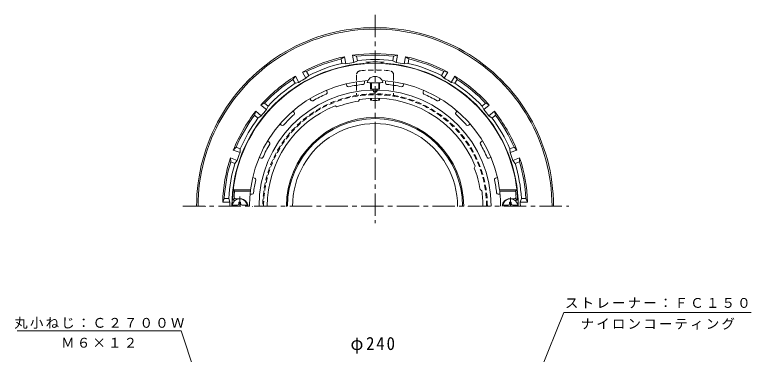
# Model space of a CAD drawing. Units: millimetres, scale not verified. Extents: x -290 to 213, y -345 to 338.
# Drawn here: x -289.5 to 205.7, y 110.3 to 338.4 of the extents above; entities that cross this region are included whole.
import ezdxf

# ---------------------------------------------------------------- set-up
doc = ezdxf.new("R2010")
doc.units = ezdxf.units.MM
doc.header["$LTSCALE"] = 3
doc.linetypes.add('CHAIN1', pattern=[8, 5, -1, 1, -1])
doc.linetypes.add('DASHED1', pattern=[1.8, 1.2, -0.6])
for name, color, linetype, lineweight in [('0-0_通り芯', 3, 'Continuous', 9), ('0-2_本体（蓋）', 6, 'Continuous', 5), ('0-3_受枠', 4, 'Continuous', 9), ('0-4_寸法', 7, 'Continuous', 9), ('0-5_文字', 7, 'Continuous', 9), ('0-A', 4, 'Continuous', 9), ('0-C', 2, 'Continuous', 9)]:
    doc.layers.add(name, color=color, linetype=linetype, lineweight=lineweight)
doc.styles.add('ＭＳ ゴシック', font='')
doc.styles.get('ＭＳ ゴシック').set_extended_font_data('MS Gothic')

msp = doc.modelspace()

# ---------------------------------------------------------------- linework, layer by layer
at = {"layer": '0-0_通り芯', "linetype": 'CHAIN1'}
for p, q in [((-47.244, 338.397), (-47.244, 198.311)), ((-176.598, 209.766), (83.113, 209.766))]:
    msp.add_line(p, q, dxfattribs=at)
at = {"layer": '0-0_通り芯'}
for p, q in [((-69.495, 305.72), (-70.016, 308.679)), ((-62.329, 311.15), (-59.676, 310.502)), ((-59.154, 307.544), (-59.676, 310.502)), ((-35.334, 307.544), (-34.813, 310.502)), ((-26.744, 310.195), (-24.472, 308.679)), ((-24.994, 305.72), (-24.472, 308.679)), ((-96.094, 299.877), (-93.38, 300.175)), ((-91.878, 297.574), (-93.38, 300.175)), ((-2.611, 297.574), (-1.109, 300.175)), ((-100.971, 292.324), (-102.473, 294.925)), ((6.369, 297.127), (7.985, 294.925)), ((6.482, 292.324), (7.985, 294.925)), ((-123.968, 277.735), (-121.519, 278.944)), ((-119.218, 277.013), (-121.519, 278.944)), ((24.729, 277.013), (27.031, 278.944)), ((33.015, 273.522), (33.78, 270.9)), ((-125.967, 268.969), (-128.268, 270.9)), ((31.478, 268.969), (33.78, 270.9)), ((-142.588, 247.395), (-140.7, 249.368)), ((-137.877, 248.341), (-140.7, 249.368)), ((43.388, 248.341), (46.211, 249.368)), ((-141.468, 238.474), (-144.291, 239.502)), ((46.98, 238.474), (49.802, 239.502)), ((49.98, 242.227), (49.802, 239.502)), ((-149.707, 212.517), (-148.608, 215.016)), ((-145.604, 215.016), (-148.608, 215.016)), ((51.116, 215.016), (54.12, 215.016))]:
    msp.add_line(p, q, dxfattribs=at)
for points in [[(-69.495, 305.72), (-66.909, 305.456), (-67.745, 310.195), (-70.016, 308.679)], [(-59.154, 307.544), (-61.493, 306.411), (-62.329, 311.15)], [(-35.334, 307.544), (-32.996, 306.411), (-32.16, 311.15), (-34.813, 310.502)], [(-24.994, 305.72), (-27.579, 305.456), (-26.744, 310.195)], [(-91.878, 297.574), (-93.688, 295.71), (-96.094, 299.877)], [(-2.611, 297.574), (-0.8, 295.71), (1.606, 299.877), (-1.109, 300.175)], [(-100.971, 292.324), (-98.451, 292.96), (-100.857, 297.127), (-102.473, 294.925)], [(6.482, 292.324), (3.963, 292.96), (6.369, 297.127)], [(-119.218, 277.013), (-120.282, 274.642), (-123.968, 277.735)], [(24.729, 277.013), (25.793, 274.642), (29.479, 277.735), (27.031, 278.944)], [(-125.967, 268.969), (-123.817, 270.429), (-127.503, 273.522), (-128.268, 270.9)], [(31.478, 268.969), (29.328, 270.429), (33.015, 273.522)], [(-137.877, 248.341), (-138.066, 245.749), (-142.588, 247.395)], [(43.388, 248.341), (43.577, 245.749), (48.099, 247.395), (46.211, 249.368)], [(-141.468, 238.474), (-139.947, 240.581), (-144.469, 242.227), (-144.291, 239.502)], [(46.98, 238.474), (45.458, 240.581), (49.98, 242.227)], [(-145.604, 215.016), (-144.895, 212.517), (-149.707, 212.517)], [(51.116, 215.016), (50.407, 212.516), (55.219, 212.516), (54.12, 215.016)]]:
    msp.add_lwpolyline(points, dxfattribs=at)
for centre, radius, start, end in [((-47.244, 209.766), 120, 0.00015, 180.04556), ((-47.244, 209.766), 119, 0.00015, 180.04594), ((-47.244, 209.766), 102.5, 81.53738, 98.4626), ((-47.244, 209.766), 102.5, 101.53738, 118.4626), ((-47.244, 209.766), 101.5, 102.96489, 117.03508), ((-47.244, 209.766), 101.5, 82.96489, 97.03508), ((-47.244, 209.766), 98.5, 83.05527, 96.94472), ((-47.244, 209.766), 102.5, 61.53738, 78.4626), ((-47.244, 209.766), 101.5, 62.96489, 77.03508), ((-47.244, 209.766), 96.243, 94.92191, 180), ((-47.244, 209.766), 98.5, 103.05527, 116.94472), ((-47.244, 209.766), 97.69, 98.38689, 101.61311), ((-55.244, 302.665), 3, 71.36546, 94.92195), ((-47.244, 209.766), 96.904, 86.33659, 93.66341), ((-53.244, 303.478), 3, 47.33583, 93.66364), ((-41.244, 303.478), 3, 86.33636, 132.66226), ((-39.244, 302.665), 3, 85.07805, 108.63103), ((-47.244, 209.766), 96.243, 0, 85.07809), ((-47.244, 209.766), 97.69, 78.38689, 81.61311), ((-47.244, 209.766), 98.5, 63.05527, 76.94472), ((-47.244, 209.766), 102.5, 121.53738, 138.4626), ((-47.244, 209.766), 101.5, 122.96489, 137.03508), ((-47.244, 209.766), 98.5, 123.05527, 136.94472), ((-47.244, 209.766), 97.69, 118.38689, 121.61311), ((-47.244, 209.766), 97.69, 58.38689, 61.61311), ((-47.244, 209.766), 102.5, 41.53738, 58.4626), ((-47.244, 209.766), 98.5, 43.05527, 56.94472), ((-47.244, 209.766), 101.5, 42.96489, 57.03508), ((-47.244, 209.766), 102.5, 141.53738, 158.4626), ((-47.244, 209.766), 97.69, 138.38689, 141.61311), ((-47.244, 209.766), 97.69, 38.38689, 41.61311), ((-47.244, 209.766), 102.5, 21.53738, 38.4626), ((-47.244, 209.766), 101.5, 142.96489, 157.03508), ((-47.244, 209.766), 98.5, 143.05527, 156.94472), ((-47.244, 209.766), 58.855, 0, 180), ((-47.244, 209.766), 98.5, 23.05527, 36.94472), ((-47.244, 209.766), 101.5, 22.96489, 37.03508), ((-47.244, 209.766), 55.489, 359.90147, 180.09853), ((-47.244, 209.766), 97.69, 158.38689, 161.61311), ((-47.244, 209.766), 97.69, 18.38689, 21.61311), ((-47.244, 209.766), 102.5, 161.53738, 178.4626), ((-47.244, 209.766), 101.5, 162.96489, 177.03508), ((-47.244, 209.766), 98.5, 163.05527, 176.94472), ((-47.244, 209.766), 98.5, 3.05527, 16.94472), ((-47.244, 209.766), 101.5, 2.96489, 17.03508), ((-47.244, 209.766), 102.5, 1.53738, 18.4626), ((-47.244, 209.766), 114, 180, 180.04796), ((-47.244, 209.766), 101.349, 180, 180.05394), ((-47.244, 209.766), 99.46, 180, 180.05497), ((-47.244, 209.766), 97.69, 178.38689, 180), ((-47.244, 209.766), 62.5, 180, 180.08747), ((-47.244, 209.766), 59.5, 180, 180.09188), ((-47.244, 209.766), 59.5, 359.90812, 0), ((-47.244, 209.766), 62.5, 359.91253, 0), ((-47.244, 209.766), 97.69, 0, 1.61311), ((-47.244, 209.766), 99.46, 359.94503, 0), ((-47.244, 209.766), 101.349, 359.94606, 0), ((-47.244, 209.766), 114, 359.95204, 0), ((-47.244, 209.766), 119, 359.95406, 0), ((-47.244, 209.766), 120, 359.95444, 0)]:
    msp.add_arc(centre, radius, start, end, dxfattribs=at)
at = {"layer": '0-2_本体（蓋）'}
for p, q in [((-54.244, 292.588), (-54.244, 293.976)), ((-40.244, 292.588), (-40.244, 293.976)), ((-79.495, 286.372), (-79.924, 287.692)), ((-66.18, 290.698), (-66.609, 292.018)), ((-48.744, 287.795), (-48.744, 288.347)), ((-45.744, 287.795), (-45.744, 288.347)), ((-28.308, 290.698), (-27.88, 292.018)), ((-14.994, 286.372), (-14.565, 287.692)), ((-90.262, 280.885), (-91.078, 282.008)), ((-57.669, 281.513), (-58.403, 280.39)), ((-4.226, 280.885), (-3.41, 282.008)), ((-101.588, 272.656), (-102.404, 273.779)), ((-74.089, 277.113), (-72.892, 276.508)), ((7.1, 272.656), (7.916, 273.779)), ((-110.134, 264.111), (-111.257, 264.927)), ((15.645, 264.111), (16.768, 264.927)), ((-118.363, 252.785), (-119.486, 253.601)), ((23.874, 252.785), (24.997, 253.601)), ((-123.849, 242.017), (-125.169, 242.446)), ((29.361, 242.017), (30.681, 242.446)), ((20.102, 236.612), (19.497, 235.414)), ((-128.217, 228.715), (-129.495, 229.131)), ((33.729, 228.715), (35.007, 229.131)), ((-142.612, 220.766), (-141.716, 219.766)), ((-141.716, 219.766), (-131.047, 219.766)), ((24.502, 220.191), (23.379, 220.925)), ((47.228, 219.766), (36.559, 219.766)), ((48.123, 220.766), (47.228, 219.766)), ((-141.782, 215.082), (-142.836, 214.076)), ((-142.113, 213.766), (-141.244, 213.766)), ((-141.053, 214.766), (-137.744, 214.766)), ((-129.964, 217.766), (-131.262, 217.766)), ((35.475, 217.766), (36.773, 217.766)), ((46.564, 214.766), (43.256, 214.766)), ((47.624, 213.766), (46.756, 213.766)), ((47.293, 215.082), (48.348, 214.076))]:
    msp.add_line(p, q, dxfattribs=at)
for points in [[(-142.612, 220.766), (-131.025, 220.766), (-131.047, 219.766)], [(48.123, 220.766), (36.537, 220.766), (36.559, 219.766)]]:
    msp.add_lwpolyline(points, dxfattribs=at)
for centre, radius, start, end in [((-47.244, 209.766), 96, 3.01697, 176.98303), ((-47.244, 209.766), 84.5, 93.26871, 172.52016), ((-55.244, 292.588), 1, 275.51784, 0.00093), ((-47.244, 209.766), 84.5, 7.47984, 86.73126), ((-39.244, 292.588), 1, 179.99907, 264.48216), ((-47.244, 209.766), 78.028, 91.10147, 180), ((-65.229, 291.007), 1, 198.00066, 282.48337), ((-47.244, 209.767), 82.207, 95.51718, 102.48267), ((-47.244, 287.809), 1.5, 180, 359.44926), ((-47.244, 288.617), 1.5, 190.41995, 349.58136), ((-47.244, 209.766), 78.028, 0, 88.89853), ((-47.244, 209.767), 82.207, 77.51733, 84.48282), ((-29.26, 291.007), 1, 257.51663, 341.99934), ((-47.244, 209.767), 82.207, 113.51718, 120.48267), ((-80.446, 286.063), 1, 293.51784, 18.00093), ((-14.043, 286.063), 1, 161.99907, 246.48216), ((-47.244, 209.767), 82.207, 59.51733, 66.48282), ((-89.453, 281.473), 1, 216.00066, 300.48337), ((-47.244, 209.766), 71.5, 98.97878, 111.02101), ((-47.244, 209.766), 72.5, 21.73329, 98.26669), ((-5.035, 281.473), 1, 239.51663, 323.99934), ((-47.244, 209.766), 72.5, 111.73329, 180), ((-102.397, 272.068), 1, 311.51784, 36.00093), ((7.909, 272.068), 1, 143.99907, 228.48216), ((-47.244, 209.767), 82.207, 131.51718, 138.48267), ((-47.244, 209.767), 82.207, 41.51733, 48.48282), ((-109.546, 264.92), 1, 234.00066, 318.48337), ((15.057, 264.92), 1, 221.51663, 305.99934), ((-118.95, 251.976), 1, 329.51784, 54.00093), ((24.462, 251.976), 1, 125.99907, 210.48216), ((-47.244, 209.766), 82.207, 149.51718, 156.48267), ((-47.244, 209.766), 82.207, 23.51733, 30.48282), ((-123.54, 242.968), 1, 252.00066, 336.48337), ((29.052, 242.968), 1, 203.51663, 287.99934), ((-47.245, 209.766), 71.5, 8.97878, 21.02101), ((-128.485, 227.752), 1, 347.51697, 71.99968), ((33.996, 227.752), 1, 108.00032, 192.48303), ((-47.245, 209.767), 82.207, 167.51733, 173.79109), ((-47.244, 209.767), 82.207, 6.20891, 12.48267), ((-47.244, 209.766), 95, 173.95767, 176.34033), ((-47.244, 209.766), 84.397, 173.19522, 180), ((-129.964, 218.766), 1, 269.99899, 353.79123), ((-47.244, 209.766), 72.5, 0, 8.26701), ((35.475, 218.766), 1, 186.20877, 270.00101), ((-47.244, 209.766), 84.397, 0, 6.80478), ((-47.244, 209.766), 95, 3.65967, 6.04233), ((-142.113, 214.766), 1, 176.983, 270), ((-141.053, 215.766), 1, 176.34024, 270), ((-137.744, 209.766), 5, 0, 90), ((43.256, 209.766), 5, 90, 180), ((46.564, 215.766), 1, 270, 3.65976), ((47.624, 214.766), 1, 270, 3.017)]:
    msp.add_arc(centre, radius, start, end, dxfattribs=at)
at = {"layer": '0-3_受枠'}
for radius, start, end in [(82.5, 180, 180.06627), (77, 180, 180.071), (77, 359.929, 0), (82.5, 359.93373, 0)]:
    msp.add_arc((-47.244, 209.766), radius, start, end, dxfattribs=at)
at = {"layer": '0-5_文字'}
for p, q in [((25.256, 3.745), (79.684, 138.459)), ((79.684, 138.459), (205.726, 138.459)), ((-177.731, 126.097), (-287.897, 126.097)), ((-134.442, -3.612), (-177.717, 126.116))]:
    msp.add_line(p, q, dxfattribs=at)
at = {"layer": '0-A'}
for p, q in [((-50.244, 288.61), (-50.244, 292.651)), ((-49.744, 288.442), (-49.744, 292.619)), ((-48.293, 296.898), (-46.195, 296.898)), ((-44.744, 288.442), (-44.744, 292.619)), ((-44.244, 288.61), (-44.244, 292.651)), ((-50.244, 281.149), (-50.244, 282.204)), ((-49.744, 280.981), (-49.744, 282.223)), ((-44.744, 280.981), (-44.744, 282.223)), ((-44.244, 281.149), (-44.244, 282.204)), ((-143.208, 210.367), (-139.844, 210.367)), ((-138.844, 212.516), (-137.644, 212.516)), ((-138.844, 211.367), (-138.844, 212.516)), ((-137.644, 211.367), (-137.644, 212.516)), ((-136.644, 210.367), (-133.28, 210.367)), ((42.156, 210.367), (38.792, 210.367)), ((43.156, 211.367), (43.156, 212.516)), ((44.356, 212.516), (43.156, 212.516)), ((44.356, 211.367), (44.356, 212.516)), ((48.72, 210.367), (45.356, 210.367))]:
    msp.add_line(p, q, dxfattribs=at)
at = {"layer": '0-A', "linetype": 'CHAIN1'}
for p, q in [((-138.244, 209.766), (-138.244, 216.296)), ((43.756, 209.766), (43.756, 215.599))]:
    msp.add_line(p, q, dxfattribs=at)
at = {"layer": '0-A'}
for centre, radius, start, end in [((-47.244, 291.521), 5.479, 16.60847, 163.39153), ((-138.244, 209.766), 5, 0, 180), ((43.756, 209.766), 5, 0, 180), ((-139.844, 211.367), 1, 270, 0), ((-136.644, 211.367), 1, 180, 270), ((42.156, 211.367), 1, 270, 0), ((45.356, 211.367), 1, 180, 270)]:
    msp.add_arc(centre, radius, start, end, dxfattribs=at)
for centre, major_axis, start_param, end_param in [((-47.244, 293.087), (-5.25, 0), 6.2831853, 9.424778), ((-47.244, 288.61), (-3, 0), 0.0000152, 3.1416078), ((-47.244, 281.149), (-3, 0), 0.0000152, 3.1416078)]:
    msp.add_ellipse(centre, major_axis=major_axis, ratio=0.1013, start_param=start_param, end_param=end_param, dxfattribs=at)
at = {"layer": '0-C', "linetype": 'DASHED1'}
for p, q in [((-59.744, 297.788), (-59.744, 293.337)), ((-34.744, 297.788), (-34.744, 293.337)), ((-59.744, 291.018), (-59.744, 284.225)), ((-34.744, 291.018), (-34.744, 284.225))]:
    msp.add_line(p, q, dxfattribs=at)
at = {"layer": '0-C'}
for p, q in [((-59.744, 293.337), (-59.744, 291.018)), ((-34.744, 293.337), (-34.744, 291.018))]:
    msp.add_line(p, q, dxfattribs=at)
at = {"layer": '0-C', "linetype": 'DASHED1'}
for centre, radius, start, end in [((-56.744, 297.788), 3, 95.95938, 180), ((-47.244, 206.782), 94.5, 84.04051, 95.95949), ((-37.744, 297.788), 3, 0, 84.04062), ((-47.244, 209.766), 75.5, 0, 180), ((-47.244, 209.766), 74.951, 0, 180)]:
    msp.add_arc(centre, radius, start, end, dxfattribs=at)
at = {"layer": '0-C'}
msp.add_arc((-47.244, 209.766), 59.6, 0, 180, dxfattribs=at)

# ---------------------------------------------------------------- texts
at = {"layer": '0-4_寸法', "color": 2, "insert": (-63.744, 110.778), "char_height": 8.798, "attachment_point": 7, "style": 'ＭＳ ゴシック'}
msp.add_mtext('\\T1.21;\\W0.95;φ240', dxfattribs=at)
at = {"layer": '0-5_文字', "char_height": 6.598, "attachment_point": 7, "style": 'ＭＳ ゴシック'}
for s, insert in [('\\T1.17;ストレーナー：ＦＣ１５０', (80.455, 141.153)), ('\\T1.17;丸小ねじ：Ｃ２７００Ｗ', (-289.814, 127.376)), ('\\T1.17;ナイロンコーティング', (90.955, 126.754)), ('\\T1.17;Ｍ６×１２', (-258.314, 114.632))]:
    msp.add_mtext(s, dxfattribs=dict(at, insert=insert))

doc.saveas('drawing.dxf')
